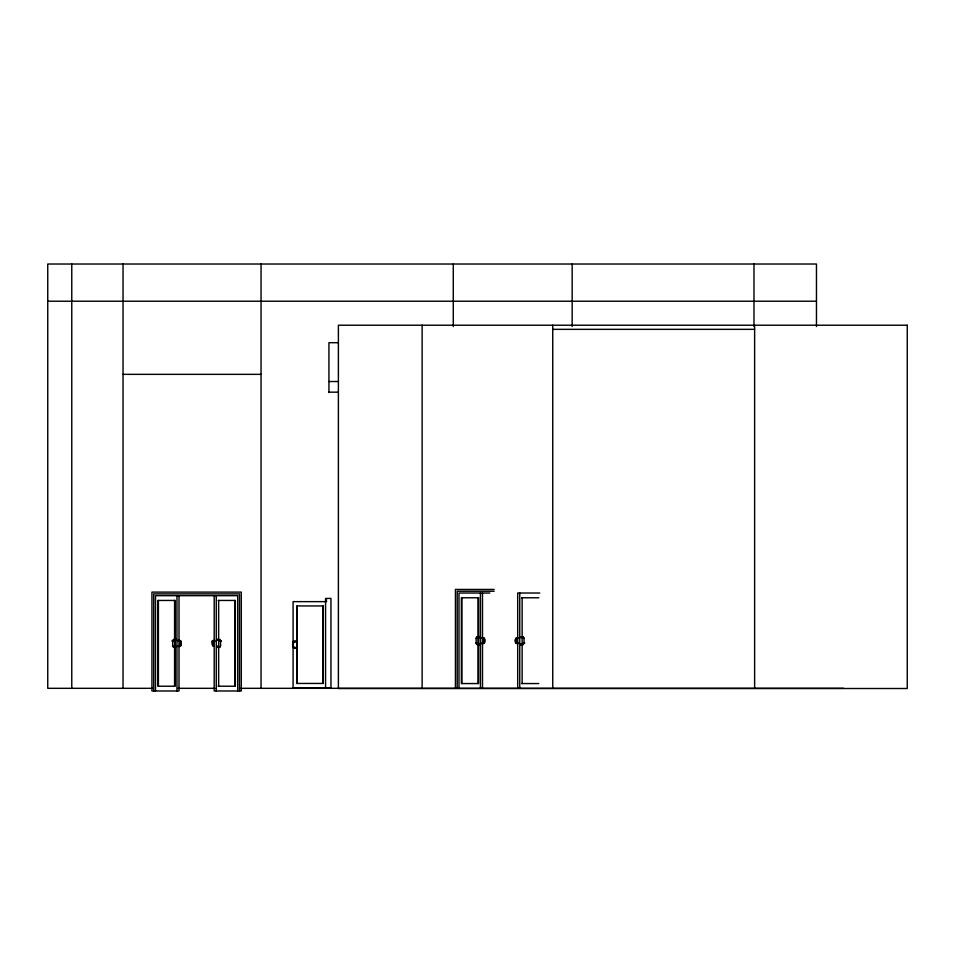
<?xml version="1.0" encoding="UTF-8"?>
<svg xmlns="http://www.w3.org/2000/svg" width="955" height="955" viewBox="0 0 955 955"><rect width="100%" height="100%" fill="white"/><g stroke="black" fill="none" stroke-linecap="round" stroke-linejoin="round"><path stroke-width="1.43" d="M217.37 646.332L217.37 647.478L217.454 646.308L219.519 646.905A1.337 1.158 89.7 0 0 220.545 645.723L220.545 640.948A1.337 1.158 89.7 0 0 219.519 639.766L217.454 640.351L217.454 639.158L217.382 640.327M520.941 643.646L520.869 644.816L520.941 643.646L523.006 644.243A1.337 1.158 89.7 0 0 524.032 643.061L524.044 638.286A1.337 1.158 89.7 0 0 523.006 637.104L520.941 637.689L521.155 636.675M212.714 640.948L212.714 645.711L212.32 640.948M173.452 639.337L173.512 640.184M219.698 640.184L219.757 639.337M175.839 640.327L175.756 639.158L175.839 640.327L173.703 639.766A1.337 1.158 -89.7 0 0 172.664 640.948L172.664 645.723A1.337 1.158 -89.7 0 0 173.703 646.905L175.768 646.308L175.839 647.478L175.839 646.332M295.071 641.987L295.059 640.948L295.071 641.987L293.865 641.474A1.206 0.609 89.8 0 0 293.328 642.548L293.352 646.857A1.206 0.609 89.8 0 0 293.889 647.932L294.964 647.395L295.202 648.397L294.964 647.395M479.255 637.689L479.326 636.519L479.255 637.689L477.19 637.104A1.337 1.158 -89.7 0 0 476.151 638.286L476.151 643.061A1.337 1.158 -89.7 0 0 477.19 644.243L479.255 643.646L479.326 644.816L479.255 643.646M524.044 638.274L524.032 638.31M172.664 645.687L172.664 645.747M47.75 301.219L816.465 301.219M552.742 329.344L754.629 329.344M338.392 342.702L328.938 342.702L328.938 392.565M123.04 374.348L261.049 374.348M328.938 381.523L338.392 381.523M328.938 392.159L338.392 392.159M494.141 589.45L455.428 589.45L455.428 688.316M494.177 591.229L457.218 591.229L457.218 688.316M489.82 593.019L458.997 593.019L458.997 688.316M539.766 593.019L517.694 593.019L517.694 688.316M521.621 597.782L538.811 597.782M325.571 600.027L326.646 600.027M218.134 600.444L235.324 600.444L235.324 686.215L218.134 686.215M326.646 601.638L293.09 601.638L293.09 687.755L330.955 687.755L330.955 598.415L325.571 598.415L325.571 687.755M481.451 637.689L483.815 638.286M481.117 638.286C486.083 634.824 486.549 645.783 481.75 643.049M518.696 638.286C514.077 635.242 513.73 645.783 518.446 643.049M177.964 640.351C182.119 638.37 182.071 648.266 177.964 646.308M177.618 640.948L181.02 641.091L180.996 645.64L178.263 645.711M212.201 641.091L215.078 641.091M481.451 643.646L483.731 643.467L483.994 638.286M214.386 646.308C211.389 647.227 211.318 639.408 214.386 640.351L214.386 640.948M521.621 683.553L538.811 683.553M152.716 688.316L47.75 688.316L47.75 264.022L816.465 264.022L816.465 326.526M177.952 688.316L215.042 688.316M240.66 688.316L843.623 688.316M220.545 645.687L220.545 645.747M476.151 638.274L476.151 638.31M754.629 325.213L754.629 688.316M753.984 264.022L753.984 326.443M572.164 264.022L572.164 326.526M552.742 325.213L552.742 688.316M522.134 597.782L522.134 683.553M519.747 593.019L519.747 688.316M517.873 638.286L517.873 637.689C514.888 636.734 514.805 644.601 517.873 643.646L517.873 643.049M517.121 639.026L517.121 642.309M516.201 638.286L516.201 643.049M482.502 593.019L482.502 688.316M480.437 593.019L480.437 688.316M478.061 597.782L478.061 683.553M461.898 597.782L461.898 683.553M453.279 264.022L453.279 326.526M422.134 325.213L422.134 688.507M322.921 605.948L322.921 683.446M297.089 605.948L297.089 683.446M261.049 264.022L261.049 688.316M239.49 690.978L239.49 593.891L153.719 593.891L153.719 690.978M237.7 690.978L237.7 595.681L155.51 595.681L155.51 690.978M234.811 600.444L234.811 686.215M218.647 600.444L218.647 686.215M216.26 595.681L216.26 690.978M214.195 595.681L214.195 690.978L241.281 690.978L241.281 592.112L151.941 592.112L151.941 690.978L179.015 690.978L179.015 595.681M180.507 640.948L180.507 645.711M176.95 595.681L176.95 690.978M174.574 600.444L174.574 686.215M158.411 600.444L158.411 686.215M123.04 264.022L123.04 688.316M71.768 264.022L71.768 688.316M173.404 646.905C173.858 648.791 174.252 645.019 173.404 646.905M476.891 644.243C477.416 646.105 477.619 642.417 476.891 644.243M522.707 637.104C523.197 638.955 523.507 635.266 522.707 637.104M293.412 641.342L294.283 641.736L293.412 641.342M219.232 646.607L219.638 647.478L219.232 646.607M476.903 636.794L477.309 637.677L476.903 636.794M522.731 643.945L523.125 644.816L522.767 643.825M293.448 647.8L294.331 648.075L293.448 647.8M292.887 646.857L293.865 646.822L292.97 646.845M475.638 643.085L476.736 643.013L475.733 643.073M220.032 640.984L221.13 640.912L220.032 640.984M292.863 642.512L293.853 642.584L292.946 642.512M523.519 643.002L524.617 643.085L523.519 643.002M172.151 640.912L173.237 640.996L172.246 640.912M907.25 325.213L338.392 325.213L338.392 688.507L907.25 688.507L907.25 325.213M478.574 597.782L461.384 597.782L461.384 683.553L478.574 683.553L478.574 597.782M175.087 600.444L157.897 600.444L157.897 686.215L175.087 686.215L175.087 600.444M323.184 605.948L296.814 605.948L296.814 683.446L323.184 683.446L323.184 605.948"/></g></svg>
